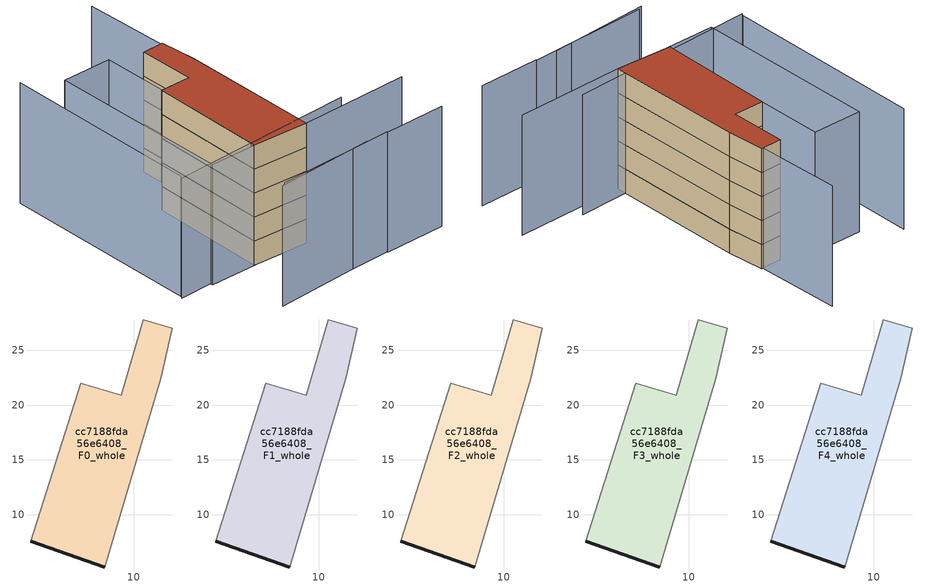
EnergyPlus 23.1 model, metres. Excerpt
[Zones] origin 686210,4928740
cc7188fda56e6408_F0_whole
 floor ground (EU_floor_Construction): 13.55,27.02 12.5,22.41 7.4,5.24 0.61,7.6 5.2,21.97 8.88,20.89 10.88,27.75 z0
 wall outside (EU_wall_Construction): 0.61,7.6 7.4,5.24 z0:3
 wall adiabatic (EU_wall_Construction): 7.4,5.24 12.5,22.41 13.55,27.02 10.88,27.75 8.88,20.89 5.2,21.97 0.61,7.6 z0:3
cc7188fda56e6408_F1_whole
 floor to cc7188fda56e6408_F0_whole (EU_floor_Construction): 13.55,27.02 12.5,22.41 7.4,5.24 0.61,7.6 5.2,21.97 8.88,20.89 10.88,27.75 z3
 wall outside (EU_wall_Construction): 0.61,7.6 7.4,5.24 z3:6
 wall adiabatic (EU_wall_Construction): 7.4,5.24 12.5,22.41 13.55,27.02 10.88,27.75 8.88,20.89 5.2,21.97 0.61,7.6 z3:6
cc7188fda56e6408_F2_whole
 floor to cc7188fda56e6408_F1_whole (EU_floor_Construction): 13.55,27.02 12.5,22.41 7.4,5.24 0.61,7.6 5.2,21.97 8.88,20.89 10.88,27.75 z6
 wall outside (EU_wall_Construction): 0.61,7.6 7.4,5.24 z6:9
 wall adiabatic (EU_wall_Construction): 7.4,5.24 12.5,22.41 13.55,27.02 10.88,27.75 8.88,20.89 5.2,21.97 0.61,7.6 z6:9
cc7188fda56e6408_F3_whole
 floor to cc7188fda56e6408_F2_whole (EU_floor_Construction): 13.55,27.02 12.5,22.41 7.4,5.24 0.61,7.6 5.2,21.97 8.88,20.89 10.88,27.75 z9
 wall outside (EU_wall_Construction): 0.61,7.6 7.4,5.24 z9:12
 wall adiabatic (EU_wall_Construction): 7.4,5.24 12.5,22.41 13.55,27.02 10.88,27.75 8.88,20.89 5.2,21.97 0.61,7.6 z9:12
cc7188fda56e6408_F4_whole
 floor to cc7188fda56e6408_F3_whole (EU_floor_Construction): 13.55,27.02 12.5,22.41 7.4,5.24 0.61,7.6 5.2,21.97 8.88,20.89 10.88,27.75 z12
 wall outside (EU_wall_Construction): 0.61,7.6 7.4,5.24 z12:15
 wall adiabatic (EU_wall_Construction): 7.4,5.24 12.5,22.41 13.55,27.02 10.88,27.75 8.88,20.89 5.2,21.97 0.61,7.6 z12:15
 roof outside (EU_roof_Construction): 7.4,5.24 12.5,22.41 13.55,27.02 10.88,27.75 8.88,20.89 5.2,21.97 0.61,7.6 z15
shading: 21,1.54 7.4,5.24 / 7.4,5.24 16.16,37.47 / 10.39,-3.18 17.96,-5.34 / -4.28,0.75 10.42,-3.08 / -5,0.58 7.65,-2.28 / -1.46,35.69 -8.95,10.93 / 13.94,4.83 -9.3,10.61 / -5.14,9.29 1.53,31.92 / 1.53,31.92 7.61,30.13 / 7.61,30.13 0.94,7.5 / 0.94,7.5 -5.14,9.29 z0:15
[Building]
EU S2 Campaign: North Axis=0; Terrain=City; Solar Distribution=FullExterior
[Site:Location]
Bologna: Latitude=44.5; Longitude=11.25; Time Zone=1; Elevation=37
[SizingPeriod:WeatherFileDays]
AnnualSizingPeriod: Begin Month=1; Begin Day of Month=1; End Month=12; End Day of Month=31; Day of Week for Start Day=Monday; Use Weather File Daylight Saving Period=No; Use Weather File Rain and Snow Indicators=No
[MATERIAL]
EU_InternalMass_Material: Roughness=MediumRough; Thickness=0.1; Conductivity=1; Density=1800; Specific Heat=900; Thermal Absorptance=0.9; Solar Absorptance=0.7; Visible Absorptance=0.7
[MATERIAL:NOMASS] Roughness=MediumRough; Thermal Absorptance=0.9; Solar Absorptance=0.7; Visible Absorptance=0.7
Name | Thermal Resistance
EU_wall_NoMass | 0.905828
EU_roof_NoMass | 0.37593
EU_floor_NoMass | 0.67114
[CONSTRUCTION]
EU_wall_Construction: EU_wall_NoMass
EU_roof_Construction: EU_roof_NoMass
EU_floor_Construction: EU_floor_NoMass
EU_InternalMass_Construction: EU_InternalMass_Material
[ZONE] Type=1; Multiplier=1; Ceiling Height=autocalculate; Floor Area=autocalculate; Part of Total Floor Area=Yes
Name | Volume
cc7188fda56e6408_F0_whole | 385.063
cc7188fda56e6408_F1_whole; cc7188fda56e6408_F2_whole; cc7188fda56e6408_F3_whole; cc7188fda56e6408_F4_whole | 385.061
[INTERNALMASS] Construction=EU_InternalMass_Construction; Surface Area=128.354
Name | Zone or ZoneList
cc7188fda56e6408_F0_whole_EU_InternalMass | cc7188fda56e6408_F0_whole
cc7188fda56e6408_F1_whole_EU_InternalMass | cc7188fda56e6408_F1_whole
cc7188fda56e6408_F2_whole_EU_InternalMass | cc7188fda56e6408_F2_whole
cc7188fda56e6408_F3_whole_EU_InternalMass | cc7188fda56e6408_F3_whole
cc7188fda56e6408_F4_whole_EU_InternalMass | cc7188fda56e6408_F4_whole
[OTHEREQUIPMENT] Fuel Type=Electricity; Design Level Calculation Method=Watts/Area; Power per Zone Floor Area=1; Fraction Latent=0; Fraction Radiant=0; Fraction Lost=0; Carbon Dioxide Generation Rate=0; EndUse Subcategory=EU_Step8_InternalGains
Name | Zone or ZoneList or Space or SpaceList | Schedule
EU_Step8_InternalGain_cc7188fda56e6408_F0_whole_f000 | cc7188fda56e6408_F0_whole | EU_Step8_GainSchedule_cc7188fda56e6408_F0_whole_f000
EU_Step8_InternalGain_cc7188fda56e6408_F1_whole_f000 | cc7188fda56e6408_F1_whole | EU_Step8_GainSchedule_cc7188fda56e6408_F1_whole_f000
EU_Step8_InternalGain_cc7188fda56e6408_F2_whole_f000 | cc7188fda56e6408_F2_whole | EU_Step8_GainSchedule_cc7188fda56e6408_F2_whole_f000
EU_Step8_InternalGain_cc7188fda56e6408_F3_whole_f000 | cc7188fda56e6408_F3_whole | EU_Step8_GainSchedule_cc7188fda56e6408_F3_whole_f000
EU_Step8_InternalGain_cc7188fda56e6408_F4_whole_f000 | cc7188fda56e6408_F4_whole | EU_Step8_GainSchedule_cc7188fda56e6408_F4_whole_f000
[ZONEVENTILATION:DESIGNFLOWRATE] Schedule=EU_AlwaysOn; Design Flow Rate Calculation Method=AirChanges/Hour; Air Changes per Hour=0.73129; Ventilation Type=Natural; Fan Pressure Rise=0; Fan Total Efficiency=1; Constant Term Coefficient=1; Temperature Term Coefficient=0; Velocity Term Coefficient=0; Velocity Squared Term Coefficient=0; Minimum Indoor Temperature=-100; Maximum Indoor Temperature=100; Delta Temperature=-100; Minimum Outdoor Temperature=-100; Maximum Outdoor Temperature=100; Maximum Wind Speed=40
Name | Zone or ZoneList or Space or SpaceList
EU_ConstantAir_cc7188fda56e6408_F0_whole | cc7188fda56e6408_F0_whole
EU_ConstantAir_cc7188fda56e6408_F1_whole | cc7188fda56e6408_F1_whole
EU_ConstantAir_cc7188fda56e6408_F2_whole | cc7188fda56e6408_F2_whole
EU_ConstantAir_cc7188fda56e6408_F3_whole | cc7188fda56e6408_F3_whole
EU_ConstantAir_cc7188fda56e6408_F4_whole | cc7188fda56e6408_F4_whole
[HVACTEMPLATE:THERMOSTAT] Constant Heating Setpoint=20; Constant Cooling Setpoint=50
EU_HeatOnly_cc7188fda56e6408_F0_whole; EU_HeatOnly_cc7188fda56e6408_F1_whole; EU_HeatOnly_cc7188fda56e6408_F2_whole; EU_HeatOnly_cc7188fda56e6408_F3_whole; EU_HeatOnly_cc7188fda56e6408_F4_whole
[HVACTEMPLATE:ZONE:IDEALLOADSAIRSYSTEM] System Availability Schedule=EU_AlwaysOn; Maximum Heating Supply Air Temperature=50; Minimum Cooling Supply Air Temperature=13; Maximum Heating Supply Air Humidity Ratio=0.0156; Minimum Cooling Supply Air Humidity Ratio=0.0077; Heating Limit=NoLimit; Cooling Limit=NoLimit; Heating Availability Schedule=EU_AlwaysOn; Cooling Availability Schedule=EU_CoolingOff; Dehumidification Control Type=ConstantSensibleHeatRatio; Cooling Sensible Heat Ratio=0.7; Dehumidification Setpoint=60; Humidification Control Type=None; Humidification Setpoint=30; Outdoor Air Method=None; Outdoor Air Flow Rate per Person=0.00944; Outdoor Air Flow Rate per Zone Floor Area=0; Outdoor Air Flow Rate per Zone=0; Demand Controlled Ventilation Type=None; Outdoor Air Economizer Type=NoEconomizer; Heat Recovery Type=None; Sensible Heat Recovery Effectiveness=0.7; Latent Heat Recovery Effectiveness=0.65
Name | Template Thermostat
cc7188fda56e6408_F0_whole | EU_HeatOnly_cc7188fda56e6408_F0_whole
cc7188fda56e6408_F1_whole | EU_HeatOnly_cc7188fda56e6408_F1_whole
cc7188fda56e6408_F2_whole | EU_HeatOnly_cc7188fda56e6408_F2_whole
cc7188fda56e6408_F3_whole | EU_HeatOnly_cc7188fda56e6408_F3_whole
cc7188fda56e6408_F4_whole | EU_HeatOnly_cc7188fda56e6408_F4_whole
[SIZING:ZONE] Zone Cooling Design Supply Air Temperature Input Method=SupplyAirTemperature; Zone Cooling Design Supply Air Temperature=13; Zone Heating Design Supply Air Temperature Input Method=SupplyAirTemperature; Zone Heating Design Supply Air Temperature=50; Zone Cooling Design Supply Air Humidity Ratio=0.008; Zone Heating Design Supply Air Humidity Ratio=0.008; Cooling Design Air Flow Method=DesignDay; Cooling Design Air Flow Rate=0; Cooling Minimum Air Flow per Zone Floor Area=0.000762; Cooling Minimum Air Flow=0; Cooling Minimum Air Flow Fraction=0.2; Heating Design Air Flow Method=DesignDay; Heating Design Air Flow Rate=0; Heating Maximum Air Flow per Zone Floor Area=0.002032; Heating Maximum Air Flow=0.141576; Heating Maximum Air Flow Fraction=0.3; Account for Dedicated Outdoor Air System=No; Dedicated Outdoor Air System Control Strategy=NeutralSupplyAir; Dedicated Outdoor Air Low Setpoint Temperature for Design=autosize; Dedicated Outdoor Air High Setpoint Temperature for Design=autosize; Zone Load Sizing Method=Sensible Load Only No Latent Load; Zone Latent Cooling Design Supply Air Humidity Ratio Input Method=HumidityRatioDifference; Zone Cooling Design Supply Air Humidity Ratio Difference=0.005; Zone Latent Heating Design Supply Air Humidity Ratio Input Method=HumidityRatioDifference; Zone Humidification Design Supply Air Humidity Ratio Difference=0.005
cc7188fda56e6408_F0_whole; cc7188fda56e6408_F1_whole; cc7188fda56e6408_F2_whole; cc7188fda56e6408_F3_whole; cc7188fda56e6408_F4_whole
[SCHEDULE:CONSTANT]
Name | Hourly Value
EU_AlwaysOn | 1
EU_CoolingOff | 0
[SCHEDULE:FILE] Column Number=1; Rows to Skip at Top=0; Number of Hours of Data=8760; Column Separator=Comma; Interpolate to Timestep=No; Minutes per Item=60; Adjust Schedule for Daylight Savings=Yes
Name | File
EU_Step8_GainSchedule_cc7188fda56e6408_F0_whole_f000 | ../../schedules/cc7188fda56e6408/cc7188fda56e6408_F0_whole_f000_gain.csv
EU_Step8_GainSchedule_cc7188fda56e6408_F1_whole_f000 | ../../schedules/cc7188fda56e6408/cc7188fda56e6408_F1_whole_f000_gain.csv
EU_Step8_GainSchedule_cc7188fda56e6408_F2_whole_f000 | ../../schedules/cc7188fda56e6408/cc7188fda56e6408_F2_whole_f000_gain.csv
EU_Step8_GainSchedule_cc7188fda56e6408_F3_whole_f000 | ../../schedules/cc7188fda56e6408/cc7188fda56e6408_F3_whole_f000_gain.csv
EU_Step8_GainSchedule_cc7188fda56e6408_F4_whole_f000 | ../../schedules/cc7188fda56e6408/cc7188fda56e6408_F4_whole_f000_gain.csv
